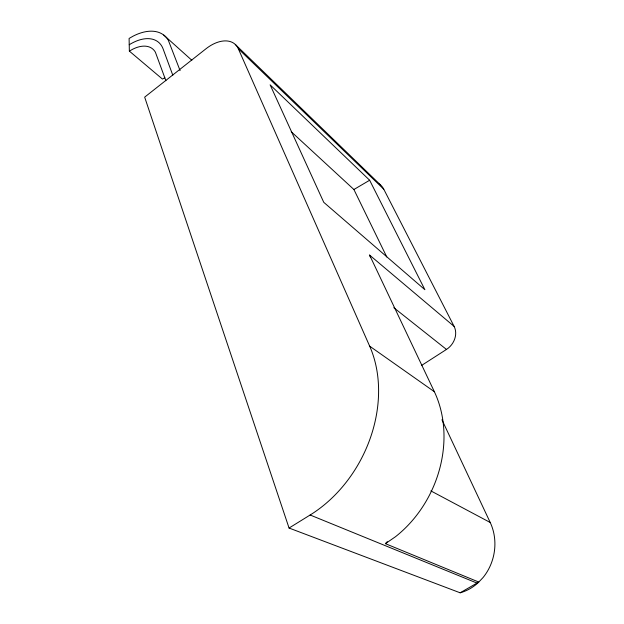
<?xml version="1.0" encoding="UTF-8"?>
<svg xmlns="http://www.w3.org/2000/svg" width="624" height="624" viewBox="0 0 624 624"><rect width="100%" height="100%" fill="white"/><g stroke="black" fill="none" stroke-linecap="round" stroke-linejoin="round"><path stroke-width="0.94" d="M421.613 365.414L446.472 349.44A17.472 14.734 -50.6 0 0 454.124 326.407L383.776 189.22L238.321 48.758A31.645 19.695 -49 0 0 206.045 48.734L144.667 97.141L289.06 528.037L460.145 592.8L478.78 582.059L385.406 543.66L387.278 541.655M385.406 543.66L395.429 536.765A109.613 90.23 -64.9 0 0 434.366 391.716L369.587 255.083L454.124 326.407M289.06 528.037L310.136 515.003A121.352 93.912 -62.7 0 0 369.665 346.156L238.321 48.758M291.221 131.711L353.902 189.509L369.65 180.242L424.882 289.692L323.755 202.324L270.122 84.841L369.65 180.242M164.837 77.782L162.443 79.076L129.355 51.113L132.616 49.273A32.768 19.211 -51.2 0 1 155.392 52.198L165.89 80.714M310.136 515.003L477.142 583.151M430.856 490.893L490.222 522.491A48.126 42.76 -77.5 0 1 483.077 577.52L478.14 582.746A48.126 42.76 -77.5 0 1 460.145 592.8M369.665 346.156L434.366 391.716M393.799 307.687L446.472 349.44M163.753 35.069L191.841 60.278M235.295 44.452L380.702 185.133M353.902 189.509L386.779 256.979M441.948 419.78L490.222 522.491M180.086 70.606L168.316 40.248A50.489 29.617 -51.2 0 0 133.107 36.161L129.098 38.446L129.355 51.113M172.801 75.223L163.129 48.984A41.621 24.414 -51.2 0 0 129.223 44.749M369.587 255.083A20.062 15.506 -51 0 1 370.36 257.096M379.408 184.049A25.802 19.352 -47.7 0 1 383.776 189.22"/></g></svg>
